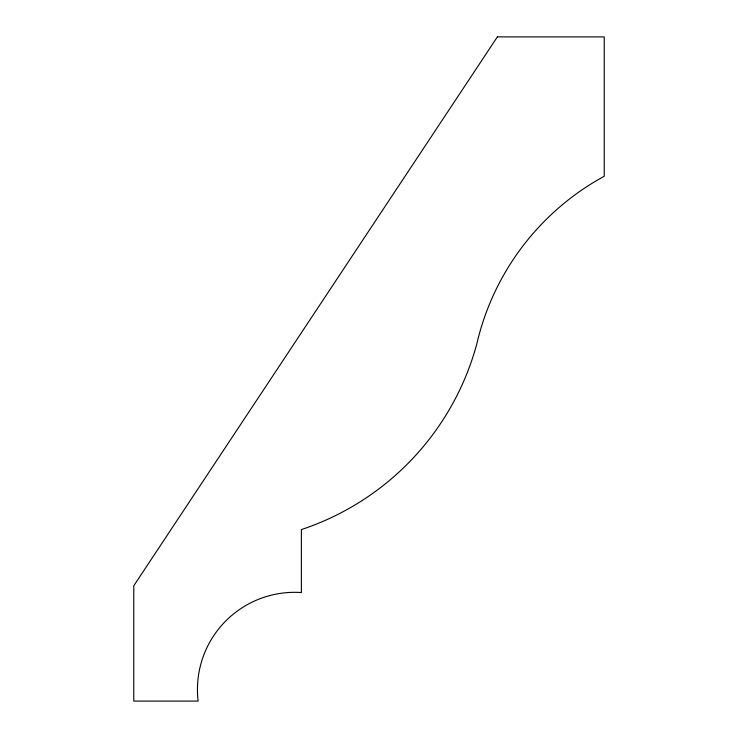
<?xml version="1.0" encoding="UTF-8"?>
<svg xmlns="http://www.w3.org/2000/svg" width="738" height="738" viewBox="0 0 738 738"><rect width="100%" height="100%" fill="white"/><g stroke="black" fill="none" stroke-linecap="round" stroke-linejoin="round"><path stroke-width="1.11" d="M497.375 36.9L133.762 585.788L133.762 701.1L198.135 701.1A97.231 97.231 0 0 1 301.39 592.559L301.39 529.58A269.868 269.868 0 0 0 476.84 343.76A256.916 256.916 0 0 1 604.237 176.262L604.237 36.9L497.375 36.9"/></g></svg>
